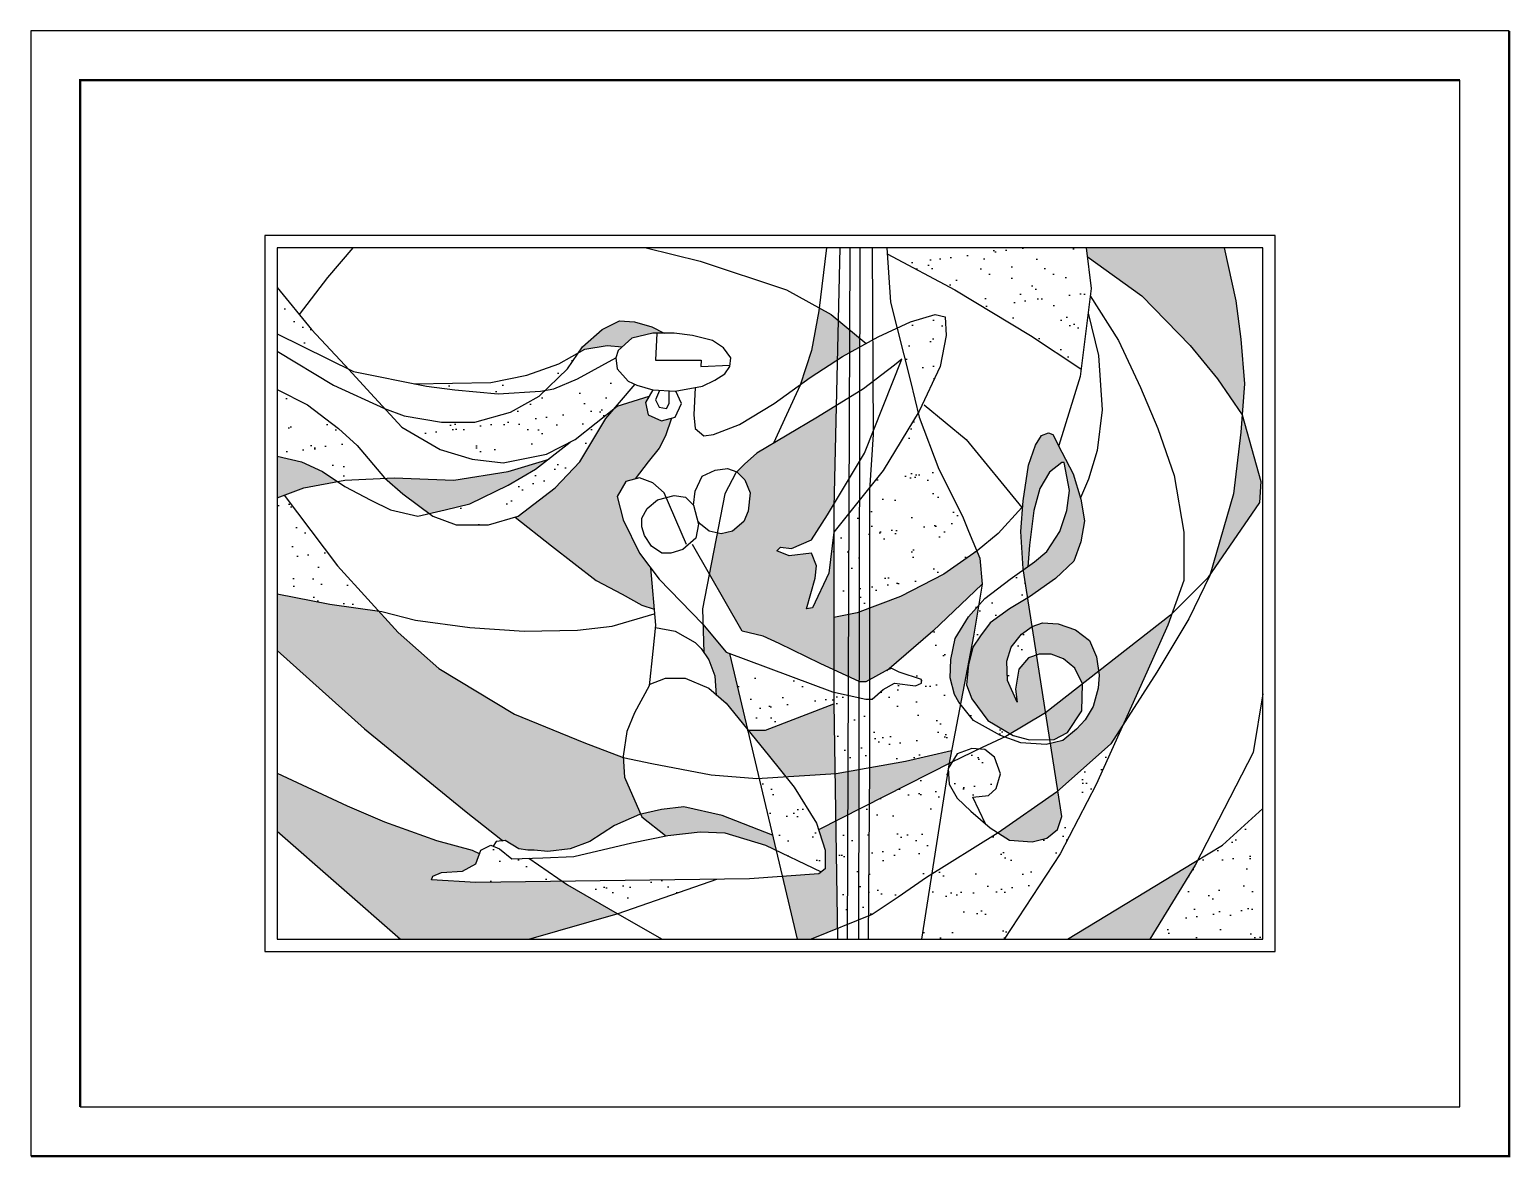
# Model space of a CAD drawing. Extents: x -66030 to 95157, y -13132 to 45879.
# Drawn here: x -60116 to -59515, y 6355 to 6813 of the extents above; entities that cross this region are included whole.
import ezdxf

# ---------------------------------------------------------------- set-up
doc = ezdxf.new("R2010")
doc.units = 0
doc.header["$LTSCALE"] = 100
doc.header["$MEASUREMENT"] = 0
for name, color, linetype in [('3', 11, 'CONTINUOUS'), ('4', 121, 'CONTINUOUS'), ('6', 6, 'CONTINUOUS'), ('7', 105, 'CONTINUOUS')]:
    doc.layers.add(name, color=color, linetype=linetype)

msp = doc.modelspace()

# ---------------------------------------------------------------- hatches: boundary and pattern name
at = {"layer": '3'}
h = msp.add_hatch(dxfattribs=at)
h.set_pattern_fill('AR-SAND', color=256, scale=5, style=0)
h.set_pattern_definition([(37.5, (-62822.435, 6271.722), (-0.314967, 9.634119), [0, -7.6, 0, -8.5, 0, -8.125]), (7.5, (-62822.435, 6271.722), (8.848884, 14.11073), [0, -4.1, 0, -6.85, 0, -2.625]), (327.5, (-62828.585, 6271.722), (15.57071, 0.028295), [0, -2.5, 0, -9, 0, -11.75]), (317.5, (-62828.585, 6271.722), (15.030633, 4.38838), [0, -1.25, 0, -5.9, 0, -6.75])])
h.paths.add_polyline_path([(-59875.21, 6613.97), (-59877.72, 6623.5), (-59874.2, 6629.53), (-59870.41, 6630.56), (-59865.16, 6637.56), (-59860.64, 6643.08), (-59858.13, 6648.1), (-59855.58, 6655.23), (-59859.64, 6654.13), (-59865.16, 6656.64), (-59866.17, 6661.66), (-59864.66, 6664.16), (-59877.72, 6660.15), (-59878.39, 6659.61), (-59882.24, 6655.13), (-59892.79, 6637.56), (-59902.84, 6627.02), (-59917.91, 6615.47), (-59919.1, 6615.12), (-59904.34, 6603.42), (-59886.26, 6589.37), (-59875.71, 6583.85), (-59867.67, 6579.33), (-59862.71, 6577.68), (-59864.22, 6594.56), (-59868.68, 6600.41)])
h.paths.add_polyline_path([(-59921.93, 6628.02), (-59910.87, 6634.55), (-59905.99, 6638.37), (-59921.93, 6633.54), (-59944.03, 6630.03), (-59968.14, 6631.03), (-59971.94, 6630.84), (-59964.62, 6624.51), (-59953.97, 6616.52), (-59947.55, 6617.98), (-59937.5, 6620.49)])
h.paths.add_polyline_path([(-59997.28, 6633.54), (-60005.82, 6637.56), (-60015.66, 6639.87), (-60015.66, 6622.89), (-60004.81, 6627.02), (-59991.2, 6629.49)])
h.paths.add_polyline_path([(-59966.63, 6568.28), (-59974.56, 6577.02), (-59994.26, 6579.83), (-60015.66, 6583.9), (-60015.66, 6561.02), (-59980.2, 6529.13), (-59939.01, 6495.5), (-59924.94, 6484.45), (-59923.99, 6483.8), (-59923.14, 6483.89), (-59917.66, 6480.51), (-59913.89, 6479.93), (-59911.38, 6479.93), (-59905.85, 6479.43), (-59896.81, 6480.44), (-59888.77, 6483.45), (-59878.72, 6489.97), (-59868.68, 6494.49), (-59868.16, 6494.61), (-59874.71, 6509.55), (-59875.18, 6517.57), (-59891.28, 6523.61), (-59919.41, 6535.15), (-59950.06, 6553.73)])
h.paths.add_polyline_path([(-59953.07, 6467.89), (-59952.57, 6469.39), (-59949.05, 6470.9), (-59940.51, 6471.4), (-59934.99, 6474.41), (-59933.52, 6478.45), (-59936.49, 6479.93), (-59951.06, 6483.95), (-59972.16, 6491.48), (-59987.23, 6498.01), (-60015.66, 6511.2), (-60015.66, 6487.73), (-59965.72, 6443.87), (-59913.59, 6443.87), (-59877.55, 6454.24), (-59897.81, 6465.88), (-59899.97, 6467.36), (-59934.99, 6466.88)])
h.paths.add_polyline_path([(-59835.02, 6493.99), (-59850.59, 6497.5), (-59859.64, 6496.5), (-59868.16, 6494.61), (-59867.67, 6493.49), (-59857.92, 6485.79), (-59857.12, 6485.96), (-59844.06, 6487.46), (-59834.02, 6486.96), (-59817.44, 6481.94), (-59813.21, 6479.93), (-59814.66, 6486.05)])
h.paths.add_polyline_path([(-59789.05, 6491.67), (-59795.94, 6488.16), (-59793.33, 6479.93), (-59793.33, 6472.4), (-59795.84, 6470.4), (-59810.7, 6469.33), (-59804.66, 6443.87), (-59798.9, 6443.87), (-59788.36, 6448.12)])
h.paths.add_polyline_path([(-59784.04, 6511.91), (-59788.8, 6511.06), (-59789.36, 6511.02), (-59789.05, 6491.67), (-59784.11, 6494.18)])
h.paths.add_polyline_path([(-59779.64, 6512.69), (-59784.04, 6511.91), (-59784.11, 6494.18), (-59779.67, 6496.44)])
h.paths.add_polyline_path([(-59789.8, 6539.37), (-59817.44, 6528.63), (-59824.57, 6528.63), (-59816.43, 6518.59), (-59809.31, 6509.78), (-59789.36, 6511.02)])
h.paths.add_polyline_path([(-59789.81, 6608.95), (-59789.81, 6608.95), (-59791.82, 6592.38), (-59798.35, 6578.32), (-59800.86, 6577.82), (-59797.34, 6590.37), (-59796.84, 6595.39), (-59798.85, 6600.41), (-59807.89, 6599.41), (-59812.92, 6601.42), (-59811.41, 6602.92), (-59806.89, 6602.42), (-59798.85, 6605.93), (-59792.32, 6615.97), (-59789.78, 6620.21), (-59788.82, 6660.31), (-59796.34, 6655.63), (-59820.95, 6641.07), (-59825.98, 6636.56), (-59829.09, 6633.45), (-59825.88, 6630.24), (-59823.75, 6624.93), (-59824.46, 6617.51), (-59826.23, 6613.26), (-59830.84, 6609.37), (-59835.44, 6608.31), (-59837.08, 6608.66), (-59840.3, 6592.07), (-59826.98, 6568.79), (-59818.44, 6566.78), (-59811.91, 6563.77), (-59795.34, 6555.73), (-59789.81, 6553.15)])
h.paths.add_polyline_path([(-59832.12, 6559.73), (-59833.51, 6560.25), (-59842.87, 6571.57), (-59842.52, 6560.2), (-59840.55, 6557.24), (-59838.03, 6550.71), (-59837.56, 6543.14), (-59833.51, 6539.67), (-59824.82, 6528.94)])
h.paths.add_polyline_path([(-59729.53, 6587.86), (-59730.53, 6598.4), (-59731.71, 6601.29), (-59745.1, 6591.88), (-59762.68, 6582.84), (-59775.24, 6578.18), (-59775.24, 6549.04), (-59767.49, 6553.35), (-59749.62, 6568.79)])
h.paths.add_polyline_path([(-59775.24, 6578.18), (-59779.52, 6576.59), (-59779.58, 6548.35), (-59779.26, 6548.2), (-59776.75, 6548.2), (-59775.24, 6549.04)])
h.paths.add_polyline_path([(-59779.52, 6576.59), (-59780.26, 6576.32), (-59783.81, 6575.57), (-59783.9, 6550.38), (-59779.58, 6548.35)])
h.paths.add_polyline_path([(-59783.81, 6575.57), (-59789.81, 6574.31), (-59789.81, 6553.15), (-59783.9, 6550.38)])
h.paths.add_polyline_path([(-59742.99, 6515.12), (-59741.98, 6520.35), (-59760.67, 6516.08), (-59775.24, 6513.48), (-59775.35, 6498.64)])
h.paths.add_polyline_path([(-59697.27, 6493.63), (-59698.89, 6503.97), (-59699.39, 6503.53), (-59723.02, 6486.94), (-59718.52, 6484.08), (-59709.31, 6483.37), (-59703.29, 6484.78), (-59699.04, 6488.32)])
h.paths.add_polyline_path([(-59677.28, 6523.1), (-59672.38, 6530.79), (-59662.72, 6552.22), (-59654.18, 6571.3), (-59652.47, 6576.01), (-59653.17, 6575.31), (-59682.28, 6552.56), (-59682.05, 6550.94), (-59682.4, 6545.63), (-59684.53, 6538.2), (-59687.71, 6532.9), (-59691.26, 6529.01), (-59696.85, 6524.5), (-59701.88, 6523.25), (-59699.04, 6504.95), (-59698.89, 6503.97)])
h.paths.add_polyline_path([(-59643.12, 6473.91), (-59642.14, 6475.82), (-59643.63, 6474.91), (-59694.89, 6443.87), (-59661.47, 6443.87)])
h.paths.add_polyline_path([(-59685.94, 6565.09), (-59691.61, 6569.34), (-59698.69, 6571.81), (-59705.06, 6572.17), (-59709.24, 6570.78), (-59707.43, 6559.11), (-59706.48, 6559.43), (-59701.52, 6559.43), (-59696.57, 6557.66), (-59691.96, 6553.77), (-59688.81, 6547.46), (-59682.28, 6552.56), (-59683.11, 6558.37)])
h.paths.add_polyline_path([(-59689.13, 6536.44), (-59688.78, 6547.4), (-59688.81, 6547.46), (-59703.81, 6535.73), (-59702.13, 6524.87), (-59700.37, 6524.89), (-59694.9, 6527.76)])
h.paths.add_polyline_path([(-59707.43, 6559.11), (-59710.73, 6558.02), (-59714.62, 6553.42), (-59716.04, 6545.28), (-59715.33, 6539.97), (-59719.22, 6548.82), (-59719.58, 6556.6), (-59717.81, 6562.26), (-59713.56, 6567.57), (-59709.24, 6570.8), (-59711.03, 6582.38), (-59718.52, 6577.83), (-59726.3, 6572.17), (-59730.2, 6566.86), (-59733.38, 6562.26), (-59735.15, 6555.19), (-59735.86, 6547.05), (-59733.74, 6541.39), (-59727.24, 6532.58), (-59718.17, 6527.19), (-59703.91, 6535.65), (-59703.81, 6535.73)])
h.paths.add_polyline_path([(-59733.04, 6566.78), (-59730.96, 6579.28), (-59735.15, 6574.64), (-59740.46, 6565.8), (-59742.23, 6557.31), (-59742.59, 6549.88), (-59740.82, 6543.16), (-59739.05, 6539.97), (-59738.37, 6539.13)])
h.paths.add_polyline_path([(-59692.32, 6597.28), (-59689.49, 6605.07), (-59688.07, 6613.56), (-59689.49, 6622.4), (-59692.67, 6632.66), (-59697.27, 6641.51), (-59700.81, 6648.58), (-59702.58, 6649.29), (-59705.42, 6648.23), (-59707.89, 6644.34), (-59710.73, 6636.2), (-59712.85, 6621.7), (-59713.91, 6609.31), (-59712.85, 6594.1), (-59712.79, 6593.69), (-59711.04, 6594.94), (-59710.37, 6603.65), (-59708.6, 6617.8), (-59706.12, 6626.65), (-59702.23, 6633.37), (-59697.27, 6637.26), (-59696.21, 6637.26), (-59694.09, 6625.94), (-59695.15, 6617.8), (-59697.98, 6609.31), (-59703.29, 6601.18), (-59708.25, 6596.93), (-59712.79, 6593.69), (-59711.03, 6582.38), (-59710.37, 6582.78), (-59699.75, 6590.21)])
h.paths.add_polyline_path([(-59616.5, 6629.53), (-59624.01, 6656.53), (-59624.54, 6649.61), (-59627.55, 6624.51), (-59636.87, 6592.16), (-59617, 6620.99)])
h.paths.add_polyline_path([(-59631.27, 6724.33), (-59687.39, 6724.33), (-59686.95, 6720.84), (-59664.73, 6704.83), (-59645.13, 6684.75), (-59634.08, 6671.19), (-59624, 6656.58), (-59623.03, 6669.18), (-59624.54, 6687.26), (-59626.55, 6702.82)])
h.paths.add_polyline_path([(-59787.98, 6694.95), (-59790.81, 6697.3), (-59795.69, 6700), (-59795.84, 6698.8), (-59798.85, 6682.74), (-59803.33, 6668.82), (-59799.35, 6671.69), (-59788.37, 6678.87)])
h.paths.add_polyline_path([(-59783.4, 6691.16), (-59787.98, 6694.95), (-59788.37, 6678.87), (-59786.29, 6680.23), (-59783.43, 6681.81)])
h.paths.add_polyline_path([(-59779.32, 6687.79), (-59783.4, 6691.16), (-59783.43, 6681.81), (-59779.33, 6684.07)])
h.paths.add_polyline_path([(-59863.15, 6689.77), (-59858.63, 6689.77), (-59863.65, 6692.28), (-59870.69, 6694.28), (-59876.71, 6694.79), (-59883.75, 6691.27), (-59891.79, 6684.24), (-59893.49, 6681.7), (-59890.78, 6683.24), (-59881.74, 6684.75), (-59875.62, 6684.19), (-59871.69, 6687.76)])
h = msp.add_hatch(dxfattribs=at)
h.set_pattern_fill('AR-SAND', color=256, scale=8.333333, style=0)
h.set_pattern_definition([(37.5, (-62822.435, 6271.722), (-0.524945, 16.056865), [0, -12.666667, 0, -14.166667, 0, -13.541667]), (7.5, (-62822.435, 6271.722), (14.74814, 23.51788), [0, -6.833333, 0, -11.416667, 0, -4.375]), (327.5, (-62832.685, 6271.722), (25.95118, 0.04716), [0, -4.166667, 0, -15, 0, -19.583333]), (317.5, (-62832.685, 6271.722), (25.05106, 7.31396), [0, -2.083333, 0, -9.833333, 0, -11.25])])
h.paths.add_polyline_path([(-59928.96, 6669.69), (-59960.03, 6669.19), (-59955.08, 6668.18), (-59943.53, 6666.67), (-59925.94, 6665.17), (-59908.86, 6666.17), (-59906.89, 6666.53), (-59897.81, 6675.21), (-59893.49, 6681.7), (-59901.33, 6677.22), (-59914.39, 6672.7)])
h.paths.add_polyline_path([(-60015.66, 6708.2), (-60015.66, 6689.41), (-59986.91, 6675.28), (-59988.23, 6676.71), (-60001.8, 6691.27)])
h.paths.add_polyline_path([(-60015.66, 6639.87), (-60005.82, 6637.56), (-59997.28, 6633.54), (-59991.2, 6629.49), (-59988.23, 6630.03), (-59972, 6630.84), (-59983.21, 6644.09), (-59990.75, 6651.11), (-60003.31, 6660.65), (-60015.66, 6666.82)])
h.paths.add_polyline_path([(-59902.84, 6627.02), (-59892.79, 6637.56), (-59882.24, 6655.13), (-59878.39, 6659.61), (-59894.8, 6646.6), (-59896.81, 6645.55), (-59910.87, 6634.55), (-59921.93, 6628.02), (-59937.5, 6620.49), (-59947.55, 6617.98), (-59953.97, 6616.52), (-59952.57, 6615.47), (-59943.02, 6611.96), (-59929.96, 6611.96), (-59917.91, 6615.47)])
h.paths.add_polyline_path([(-59906.35, 6640.57), (-59894.8, 6646.6), (-59878.39, 6659.61), (-59870.36, 6668.98), (-59873.2, 6670.19), (-59877.72, 6675.21), (-59878.22, 6679.73), (-59893.79, 6671.19), (-59903.34, 6667.18), (-59906.89, 6666.53), (-59909.37, 6664.16), (-59920.92, 6657.64), (-59935.49, 6653.62), (-59949.05, 6653.62), (-59964.12, 6656.13), (-59971.97, 6659.07), (-59965.13, 6651.62), (-59949.55, 6642.58), (-59936.49, 6638.56), (-59923.94, 6637.06)])
h.paths.add_polyline_path([(-60012.82, 6623.97), (-60015.66, 6622.89), (-60015.66, 6583.9), (-59994.26, 6579.83), (-59974.56, 6577.02), (-59991.25, 6595.39)])
h.paths.add_polyline_path([(-59794.84, 6471.19), (-59793.33, 6472.4), (-59793.33, 6479.93), (-59796.84, 6490.98), (-59805.88, 6505.54), (-59809.31, 6509.78), (-59820.12, 6509.1), (-59813.21, 6479.93)])
h.paths.add_polyline_path([(-59832.12, 6559.73), (-59824.82, 6528.94), (-59824.57, 6528.63), (-59817.44, 6528.63), (-59789.81, 6539.36), (-59789.81, 6544.08), (-59790.31, 6544.19)])
h.paths.add_polyline_path([(-59741.98, 6520.35), (-59738.37, 6539.13), (-59739.05, 6539.97), (-59740.82, 6543.16), (-59742.59, 6549.88), (-59742.23, 6557.31), (-59740.46, 6565.8), (-59735.15, 6574.64), (-59730.96, 6579.28), (-59729.53, 6587.86), (-59749.62, 6568.79), (-59767.58, 6553.27), (-59766.2, 6553.73), (-59763.19, 6552.22), (-59754.14, 6549.21), (-59754.14, 6547.7), (-59756.65, 6546.7), (-59765.19, 6547.7), (-59769.72, 6545.19), (-59774.24, 6541.18), (-59775.24, 6541.18), (-59775.24, 6513.48), (-59760.67, 6516.08)])
h.paths.add_polyline_path([(-59745.1, 6591.88), (-59731.71, 6601.29), (-59735.05, 6609.45), (-59737.57, 6615.47), (-59747.11, 6634.55), (-59755.15, 6655.63), (-59755.58, 6657.42), (-59769.72, 6634.05), (-59775.16, 6627.25), (-59775.24, 6626.01), (-59775.24, 6578.18), (-59762.68, 6582.84)])
h.paths.add_polyline_path([(-59709.94, 6688.76), (-59689.45, 6675.28), (-59685.32, 6707.84), (-59687.39, 6724.33), (-59768.28, 6724.33), (-59768.1, 6721.86), (-59740.58, 6707.34)])
h.paths.add_polyline_path([(-59744.1, 6688.76), (-59744.6, 6696.29), (-59748.62, 6697.3), (-59758.66, 6694.28), (-59764.07, 6691.79), (-59758.66, 6670.19), (-59755.58, 6657.42), (-59755.15, 6658.14), (-59746.61, 6676.21)])
h.paths.add_polyline_path([(-59697.88, 6478.43), (-59683.31, 6506.54), (-59672.38, 6530.79), (-59677.28, 6523.1), (-59698.89, 6503.97), (-59697.27, 6493.63), (-59699.04, 6488.32), (-59703.29, 6484.78), (-59709.31, 6483.37), (-59718.52, 6484.08), (-59723.03, 6486.94), (-59750.07, 6470.17), (-59754.21, 6443.87), (-59720.59, 6443.87)])
h.paths.add_polyline_path([(-59742.94, 6506.72), (-59739.76, 6501.06), (-59734.09, 6495.75), (-59728.24, 6490.7), (-59733.38, 6501.41), (-59727.01, 6502.12), (-59723.83, 6504.95), (-59722.06, 6510.96), (-59724.53, 6517.68), (-59728.43, 6520.87), (-59730.73, 6521.02), (-59741.73, 6515.75), (-59743.3, 6513.09)], flags=17)
h.paths.add_polyline_path([(-59743.09, 6514.57), (-59742.99, 6515.12), (-59775.35, 6498.64), (-59775.68, 6453.25), (-59774.24, 6453.83), (-59763.69, 6460.86), (-59752.13, 6468.89), (-59750.07, 6470.17)])
h.paths.add_polyline_path([(-59779.75, 6451.6), (-59775.68, 6453.25), (-59775.35, 6498.64), (-59779.67, 6496.44)])
h.paths.add_polyline_path([(-59784.27, 6449.78), (-59779.75, 6451.6), (-59779.67, 6496.44), (-59784.11, 6494.18)])
h.paths.add_polyline_path([(-59784.11, 6494.18), (-59789.05, 6491.67), (-59788.36, 6448.12), (-59784.27, 6449.78)])
h.paths.add_polyline_path([(-59615.66, 6496.81), (-59632.07, 6481.94), (-59642.14, 6475.82), (-59643.12, 6473.91), (-59661.47, 6443.87), (-59615.66, 6443.87)])
h.paths.add_polyline_path([(-59899.97, 6467.36), (-59897.81, 6465.88), (-59877.72, 6454.33), (-59877.55, 6454.24), (-59877.22, 6454.33), (-59837.23, 6468.21)])
h.paths.add_polyline_path([(-59899.97, 6467.36), (-59913.61, 6476.69), (-59920.42, 6476.42), (-59925.44, 6480.44), (-59928.96, 6481.94), (-59932.98, 6479.93), (-59934.99, 6474.41), (-59940.51, 6471.4), (-59949.05, 6470.9), (-59952.57, 6469.39), (-59953.07, 6467.89), (-59934.99, 6466.88)])
h.paths.add_polyline_path([(-59789.36, 6511.02), (-59788.8, 6511.06), (-59784.04, 6511.91), (-59783.93, 6542.77), (-59789.81, 6544.08), (-59789.81, 6539.67)])
h.paths.add_polyline_path([(-59779.59, 6541.81), (-59783.93, 6542.77), (-59784.04, 6511.91), (-59779.64, 6512.69)])
h.paths.add_polyline_path([(-59779.64, 6512.69), (-59775.24, 6513.48), (-59775.24, 6513.57), (-59775.24, 6541.18), (-59776.75, 6541.18), (-59779.59, 6541.81)])
h.paths.add_polyline_path([(-59789.81, 6574.31), (-59783.81, 6575.57), (-59783.66, 6616.62), (-59789.81, 6608.95)])
h.paths.add_polyline_path([(-59783.81, 6575.57), (-59780.26, 6576.32), (-59779.52, 6576.59), (-59779.44, 6621.89), (-59783.66, 6616.62)])
h.paths.add_polyline_path([(-59775.24, 6626.01), (-59775.16, 6627.25), (-59779.44, 6621.89), (-59779.52, 6576.59), (-59775.24, 6578.18)])
h.paths.add_polyline_path([(-59733.03, 6532.54), (-59722.15, 6526.46), (-59720.51, 6525.87), (-59719.98, 6526.12), (-59718.17, 6527.19), (-59727.24, 6532.58), (-59733.74, 6541.39), (-59735.86, 6547.05), (-59735.15, 6555.19), (-59733.38, 6562.26), (-59730.2, 6566.86), (-59726.3, 6572.17), (-59718.52, 6577.83), (-59711.03, 6582.38), (-59712.79, 6593.69), (-59718.16, 6589.86), (-59728.43, 6582.07), (-59730.96, 6579.28), (-59733.04, 6566.78), (-59738.37, 6539.13)])
h.paths.add_polyline_path([(-59717.81, 6562.26), (-59719.58, 6556.6), (-59719.22, 6548.82), (-59715.33, 6539.97), (-59716.04, 6545.28), (-59714.62, 6553.42), (-59710.73, 6558.02), (-59707.43, 6559.11), (-59709.24, 6570.78), (-59709.31, 6570.75), (-59713.56, 6567.57)])

# ---------------------------------------------------------------- linework, layer by layer
for points in [[(-59984.92, 6724.33), (-59995.27, 6712.36), (-60006.82, 6697.3)], [(-59865.89, 6724.33), (-59844.06, 6718.88), (-59808.9, 6707.34), (-59790.81, 6697.3), (-59776.62, 6685.56)], [(-59792.71, 6724.33), (-59795.84, 6698.8), (-59798.85, 6682.74), (-59803.37, 6668.68), (-59808.9, 6656.64), (-59814.26, 6645.04)], [(-59631.27, 6724.33), (-59626.55, 6702.82), (-59624.54, 6687.26), (-59623.03, 6669.18), (-59624.54, 6649.61), (-59627.55, 6624.51), (-59637.1, 6591.38), (-59645.64, 6573.81), (-59658.7, 6552.22), (-59677.28, 6523.1), (-59699.39, 6503.53), (-59723, 6486.96), (-59752.13, 6468.89), (-59763.69, 6460.86), (-59774.24, 6453.83), (-59798.9, 6443.87)], [(-59686.95, 6720.84), (-59664.73, 6704.83), (-59645.13, 6684.75), (-59634.08, 6671.19), (-59624.04, 6656.64), (-59616.5, 6629.53), (-59617, 6620.99), (-59638.1, 6590.37), (-59653.17, 6575.31), (-59703.91, 6535.65), (-59719.98, 6526.12), (-59729.53, 6521.6), (-59742.09, 6515.57), (-59795.94, 6488.16)], [(-59787.28, 6724.33), (-59789.81, 6618.99), (-59789.81, 6539.67), (-59788.3, 6443.87)], [(-59783.28, 6724.33), (-59784.29, 6443.87)], [(-59779.26, 6724.33), (-59779.76, 6443.87)], [(-59774.24, 6724.33), (-59773.73, 6648.6), (-59775.24, 6626.01), (-59775.24, 6513.57), (-59775.75, 6443.87)], [(-59768.28, 6724.33), (-59766.7, 6702.32), (-59758.66, 6670.19), (-59755.15, 6655.63), (-59747.11, 6634.55), (-59737.57, 6615.47), (-59735.05, 6609.45), (-59730.53, 6598.4), (-59729.53, 6587.86), (-59733.04, 6566.78), (-59743.09, 6514.57), (-59754.21, 6443.87)], [(-59768.1, 6721.86), (-59740.58, 6707.34), (-59709.94, 6688.76), (-59689.45, 6675.28)], [(-59687.39, 6724.33), (-59685.32, 6707.84), (-59689.84, 6672.2), (-59698.38, 6644.09)], [(-60015.66, 6708.2), (-60001.8, 6691.27), (-59988.23, 6676.71), (-59976.18, 6663.66), (-59965.13, 6651.62), (-59949.55, 6642.58), (-59936.49, 6638.56), (-59923.94, 6637.06), (-59906.35, 6640.57), (-59894.8, 6646.6), (-59877.72, 6660.15), (-59864.66, 6664.16)], [(-59685.69, 6704.91), (-59674.27, 6686.75), (-59665.23, 6667.68), (-59658.2, 6651.11), (-59651.66, 6632.04), (-59647.65, 6608.95), (-59647.65, 6589.37), (-59654.18, 6571.3), (-59662.72, 6552.22), (-59683.31, 6506.54), (-59697.88, 6478.43), (-59720.59, 6443.87)], [(-59846.02, 6667.64), (-59846.57, 6656.64), (-59846.07, 6651.11), (-59842.56, 6648.1), (-59838.54, 6648.6), (-59827.99, 6652.62), (-59813.92, 6661.15), (-59799.35, 6671.69), (-59786.29, 6680.23), (-59771.72, 6688.26), (-59758.66, 6694.28), (-59748.62, 6697.3), (-59744.6, 6696.29), (-59744.1, 6688.76), (-59746.61, 6676.21), (-59755.15, 6658.14), (-59769.72, 6634.05), (-59789.81, 6608.95), (-59791.82, 6592.38), (-59798.35, 6578.32), (-59800.86, 6577.82), (-59797.34, 6590.37), (-59796.84, 6595.39), (-59798.85, 6600.41), (-59807.89, 6599.41), (-59812.92, 6601.42), (-59811.41, 6602.92), (-59806.89, 6602.42), (-59798.85, 6605.93), (-59792.32, 6615.97), (-59777.25, 6641.07), (-59762.18, 6679.22), (-59765.19, 6676.71), (-59777.75, 6667.18), (-59796.34, 6655.63), (-59820.95, 6641.07), (-59825.98, 6636.56), (-59829.49, 6633.04), (-59834.02, 6624.51), (-59843.06, 6577.82), (-59842.52, 6560.2)], [(-59686.59, 6697.85), (-59682.31, 6680.73), (-59680.8, 6658.64), (-59682.81, 6642.08), (-59686.33, 6630.53), (-59689.65, 6622.94)], [(-60015.66, 6682.42), (-59992.76, 6668.68), (-59972.16, 6659.15), (-59964.12, 6656.13), (-59949.05, 6653.62), (-59935.49, 6653.62), (-59920.92, 6657.64), (-59909.37, 6664.16), (-59897.81, 6675.21), (-59891.79, 6684.24), (-59883.75, 6691.27), (-59876.71, 6694.79), (-59870.69, 6694.28), (-59863.65, 6692.28), (-59858.63, 6689.77)], [(-60015.66, 6689.41), (-59984.72, 6674.2), (-59955.08, 6668.18), (-59943.53, 6666.67), (-59925.94, 6665.17), (-59908.86, 6666.17), (-59903.34, 6667.18), (-59893.79, 6671.19), (-59878.22, 6679.73)], [(-59878.22, 6679.73), (-59877.72, 6675.21), (-59873.2, 6670.19), (-59869.68, 6668.68), (-59863.15, 6666.67), (-59854.11, 6666.17), (-59843.06, 6668.18), (-59838.03, 6670.69), (-59834.02, 6673.2), (-59832.01, 6676.21), (-59831.5, 6679.73), (-59834.52, 6683.74), (-59839.04, 6686.75), (-59847.08, 6688.76), (-59854.61, 6689.77), (-59863.15, 6689.77), (-59871.69, 6687.76), (-59877.22, 6682.74), (-59878.22, 6679.73)], [(-59861.62, 6689.77), (-59862.15, 6678.72), (-59843.56, 6678.72), (-59843.69, 6676.19), (-59831.94, 6676.68)], [(-59960.1, 6669.18), (-59928.96, 6669.69), (-59914.39, 6672.7), (-59901.33, 6677.22), (-59890.78, 6683.24), (-59881.74, 6684.75), (-59875.62, 6684.19)], [(-60015.66, 6666.82), (-60003.31, 6660.65), (-59990.75, 6651.11), (-59983.21, 6644.09), (-59972.16, 6631.03), (-59964.62, 6624.51), (-59952.57, 6615.47), (-59943.02, 6611.96), (-59929.96, 6611.96), (-59917.91, 6615.47), (-59902.84, 6627.02), (-59892.79, 6637.56), (-59882.24, 6655.13), (-59870.36, 6668.98)], [(-59863.15, 6666.67), (-59866.17, 6661.66), (-59865.16, 6656.64), (-59859.64, 6654.13), (-59854.11, 6655.63), (-59851.6, 6661.15), (-59853.9, 6666.21)], [(-59860.49, 6666.53), (-59862.15, 6662.66), (-59860.64, 6659.65), (-59857.63, 6659.15), (-59856.62, 6661.15), (-59856.62, 6666.31)], [(-59753.14, 6660.65), (-59736.06, 6646.6), (-59713.45, 6618.99)], [(-59855.58, 6655.23), (-59858.13, 6648.1), (-59860.64, 6643.08), (-59865.16, 6637.56), (-59870.41, 6630.56)], [(-59728.24, 6490.7), (-59733.38, 6501.41), (-59727.01, 6502.12), (-59723.83, 6504.95), (-59722.06, 6510.96), (-59724.53, 6517.68), (-59728.43, 6520.87), (-59733.74, 6521.22), (-59739.76, 6519.1), (-59743.3, 6513.09), (-59742.94, 6506.72), (-59739.76, 6501.06), (-59734.09, 6495.75), (-59726.3, 6489.03), (-59718.52, 6484.08), (-59709.31, 6483.37), (-59703.29, 6484.78), (-59699.04, 6488.32), (-59697.27, 6493.63), (-59699.04, 6504.95), (-59712.85, 6594.1), (-59713.91, 6609.31), (-59712.85, 6621.7), (-59710.73, 6636.2), (-59707.89, 6644.34), (-59705.42, 6648.23), (-59702.58, 6649.29), (-59700.81, 6648.58), (-59697.27, 6641.51), (-59692.67, 6632.66), (-59689.49, 6622.4), (-59688.07, 6613.56), (-59689.49, 6605.07), (-59692.32, 6597.28), (-59699.75, 6590.21), (-59710.37, 6582.78), (-59718.52, 6577.83), (-59726.3, 6572.17), (-59730.2, 6566.86), (-59733.38, 6562.26), (-59735.15, 6555.19), (-59735.86, 6547.05), (-59733.74, 6541.39), (-59727.24, 6532.58), (-59716.94, 6526.46), (-59710.29, 6524.76), (-59700.37, 6524.89), (-59694.9, 6527.76), (-59689.13, 6536.44), (-59688.78, 6547.4), (-59691.96, 6553.77), (-59696.57, 6557.66), (-59701.52, 6559.43), (-59706.48, 6559.43), (-59710.73, 6558.02), (-59714.62, 6553.42), (-59716.04, 6545.28), (-59715.33, 6539.97), (-59719.22, 6548.82), (-59719.58, 6556.6), (-59717.81, 6562.26), (-59713.56, 6567.57), (-59709.31, 6570.75), (-59705.06, 6572.17), (-59698.69, 6571.81), (-59691.61, 6569.34), (-59685.94, 6565.09), (-59683.11, 6558.37), (-59682.05, 6550.94), (-59682.4, 6545.63), (-59684.53, 6538.2), (-59687.71, 6532.9), (-59691.26, 6529.01), (-59696.85, 6524.5), (-59703.63, 6522.81), (-59713.81, 6523.46), (-59722.15, 6526.46), (-59733.03, 6532.54), (-59739.05, 6539.97), (-59740.82, 6543.16), (-59742.59, 6549.88), (-59742.23, 6557.31), (-59740.46, 6565.8), (-59735.15, 6574.64), (-59728.43, 6582.07), (-59718.16, 6589.86), (-59708.25, 6596.93), (-59703.29, 6601.18), (-59697.98, 6609.31), (-59695.15, 6617.8), (-59694.09, 6625.94), (-59696.21, 6637.26), (-59697.27, 6637.26), (-59702.23, 6633.37), (-59706.12, 6626.65), (-59708.6, 6617.8), (-59710.37, 6603.65), (-59711.04, 6594.94)], [(-60015.66, 6639.87), (-60005.82, 6637.56), (-59997.28, 6633.54), (-59988.23, 6627.52), (-59977.69, 6622), (-59969.65, 6617.98), (-59958.6, 6615.47), (-59947.55, 6617.98), (-59937.5, 6620.49), (-59921.93, 6628.02), (-59910.87, 6634.55), (-59896.81, 6645.55)], [(-60015.66, 6622.89), (-60004.81, 6627.02), (-59988.23, 6630.03), (-59968.14, 6631.03), (-59944.03, 6630.03), (-59921.93, 6633.54), (-59905.35, 6638.56)], [(-59849.59, 6603.93), (-59858.63, 6625.01), (-59863.15, 6629.03), (-59868.68, 6631.03), (-59874.2, 6629.53), (-59877.72, 6623.5), (-59875.21, 6613.97), (-59868.68, 6600.41), (-59860.64, 6589.87), (-59843.06, 6571.8), (-59833.51, 6560.25), (-59790.31, 6544.19), (-59776.75, 6541.18), (-59774.24, 6541.18), (-59769.72, 6545.19), (-59765.19, 6547.7), (-59756.65, 6546.7), (-59754.14, 6547.7), (-59754.14, 6549.21), (-59763.19, 6552.22), (-59766.2, 6553.73), (-59767.71, 6553.22), (-59776.75, 6548.2), (-59779.26, 6548.2), (-59795.34, 6555.73), (-59811.91, 6563.77), (-59818.44, 6566.78), (-59826.98, 6568.79), (-59847.08, 6603.93)], [(-59846.77, 6619.98), (-59846.06, 6625.64), (-59843.23, 6631.66), (-59837.92, 6634.13), (-59832.96, 6634.84), (-59829.07, 6633.43), (-59825.88, 6630.24), (-59823.75, 6624.93), (-59824.46, 6617.51), (-59826.23, 6613.26), (-59830.84, 6609.37), (-59835.44, 6608.31), (-59840.39, 6609.37), (-59843.93, 6612.2), (-59844.99, 6613.46)], [(-60012.85, 6624.01), (-59991.25, 6595.39), (-59966.63, 6568.28), (-59950.06, 6553.73), (-59919.41, 6535.15), (-59891.28, 6523.61), (-59875.21, 6517.58), (-59863.65, 6515.07), (-59839.54, 6510.55), (-59820.95, 6509.05), (-59788.8, 6511.06), (-59760.67, 6516.08), (-59741.98, 6520.35)], [(-59861.28, 6622.1), (-59854.56, 6623.87), (-59849.95, 6623.17), (-59846.77, 6619.98), (-59844.64, 6612.2), (-59845.7, 6606.54), (-59851.01, 6601.94), (-59855.97, 6600.52), (-59859.51, 6600.52), (-59863.76, 6603.35), (-59866.59, 6607.6), (-59867.65, 6611.14), (-59867.65, 6614.68), (-59865.53, 6618.57), (-59861.28, 6622.1)], [(-59713.45, 6618.99), (-59723, 6608.44), (-59731.54, 6601.42), (-59745.1, 6591.88), (-59762.68, 6582.84), (-59780.26, 6576.32), (-59789.81, 6574.31)], [(-59919.1, 6615.12), (-59904.34, 6603.42), (-59886.26, 6589.37), (-59875.71, 6583.85), (-59867.67, 6579.33), (-59862.71, 6577.68)], [(-59864.22, 6594.56), (-59862.15, 6571.3), (-59863.15, 6560.75), (-59864.66, 6546.7), (-59870.69, 6535.65), (-59873.7, 6528.12), (-59875.21, 6518.08), (-59874.71, 6509.55), (-59867.67, 6493.49), (-59858.13, 6485.96)], [(-59729.53, 6587.86), (-59749.62, 6568.79), (-59768.21, 6552.72)], [(-60015.66, 6583.9), (-59994.26, 6579.83), (-59973.16, 6576.82), (-59959.6, 6573.3), (-59937.5, 6570.29), (-59915.4, 6568.79), (-59893.79, 6569.29), (-59879.73, 6570.79), (-59862.65, 6575.81)], [(-59862.15, 6570.29), (-59854.11, 6568.79), (-59846.07, 6564.27), (-59843.56, 6561.76), (-59840.55, 6557.24), (-59838.03, 6550.71), (-59837.53, 6542.68)], [(-60015.66, 6561.02), (-59980.2, 6529.13), (-59939.01, 6495.5), (-59924.94, 6484.45), (-59923.99, 6483.8)], [(-59832.12, 6559.73), (-59804.66, 6443.87)], [(-59864.66, 6547.2), (-59858.13, 6549.71), (-59850.09, 6549.71), (-59840.55, 6545.69), (-59833.51, 6539.67), (-59816.43, 6518.59), (-59805.88, 6505.54), (-59796.84, 6490.98), (-59793.33, 6479.93), (-59793.33, 6472.4), (-59795.84, 6470.4), (-59823.97, 6468.39), (-59934.99, 6466.88), (-59953.07, 6467.89), (-59952.57, 6469.39), (-59949.05, 6470.9), (-59940.51, 6471.4), (-59934.99, 6474.41), (-59932.98, 6479.93), (-59928.96, 6481.94), (-59925.44, 6480.44), (-59920.42, 6476.42), (-59907.86, 6476.92), (-59895.3, 6477.42), (-59871.69, 6482.95), (-59857.12, 6485.96), (-59844.06, 6487.46), (-59834.02, 6486.96), (-59817.44, 6481.94), (-59794.84, 6471.19)], [(-59824.97, 6528.63), (-59817.44, 6528.63), (-59789.8, 6539.37)], [(-59615.66, 6543.34), (-59619.51, 6519.59), (-59643.12, 6473.91), (-59661.47, 6443.87)], [(-60015.66, 6511.2), (-59987.23, 6498.01), (-59972.16, 6491.48), (-59951.06, 6483.95), (-59936.49, 6479.93), (-59933.48, 6478.43)], [(-59814.66, 6486.05), (-59835.02, 6493.99), (-59850.59, 6497.5), (-59859.64, 6496.5), (-59868.68, 6494.49), (-59878.72, 6489.97), (-59888.77, 6483.45), (-59896.81, 6480.44), (-59905.85, 6479.43), (-59911.38, 6479.93), (-59913.89, 6479.93), (-59917.66, 6480.51), (-59923.14, 6483.89), (-59926.79, 6483.5), (-59928.02, 6481.54)], [(-59694.89, 6443.87), (-59643.63, 6474.91), (-59632.07, 6481.94), (-59615.66, 6496.81)], [(-60015.66, 6487.73), (-59965.63, 6443.79)], [(-59913.61, 6476.69), (-59897.81, 6465.88), (-59877.72, 6454.33), (-59859.4, 6443.87)], [(-59913.59, 6443.87), (-59877.22, 6454.33), (-59837.23, 6468.21)]]:
    msp.add_lwpolyline(points, dxfattribs=at)
at = {"layer": '4'}
for points in [[(-59515.66, 6812.38), (-60115.66, 6812.38), (-60115.66, 6355.82)], [(-60095.66, 6375.82), (-59535.66, 6375.82), (-59535.66, 6792.38)]]:
    msp.add_lwpolyline(points, dxfattribs=at)
msp.add_lwpolyline([(-60020.66, 6438.87), (-59610.66, 6438.87), (-59610.66, 6729.33), (-60020.66, 6729.33)], close=True, dxfattribs=at)
at = {"layer": '6', "const_width": 1}
for points in [[(-60115.66, 6355.82), (-59515.66, 6355.82), (-59515.66, 6812.38)], [(-59535.66, 6792.38), (-60095.66, 6792.38), (-60095.66, 6375.82)]]:
    msp.add_lwpolyline(points, dxfattribs=at)
at = {"layer": '7'}
msp.add_lwpolyline([(-60015.66, 6443.87), (-59615.66, 6443.87), (-59615.66, 6724.33), (-60015.66, 6724.33)], close=True, dxfattribs=at)

doc.saveas('drawing.dxf')
